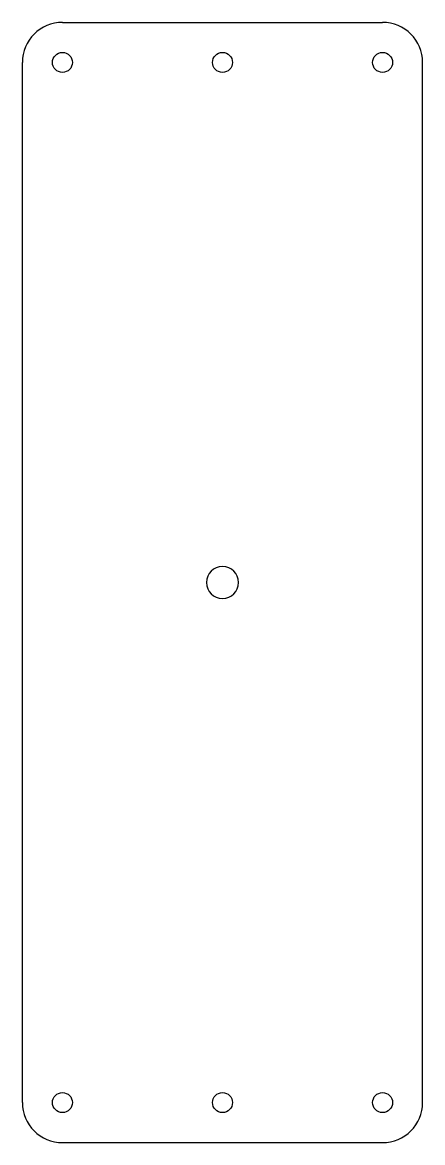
# Model space of a CAD drawing. Extents: x -50 to 50, y -140 to 140.
import ezdxf

# ---------------------------------------------------------------- set-up
doc = ezdxf.new("R2010")
doc.units = 0
doc.layers.add('VISIBLE', color=7, linetype='CONTINUOUS')

msp = doc.modelspace()

# ---------------------------------------------------------------- linework, layer by layer
at = {"layer": 'VISIBLE'}
for p, q in [((-40, 140, -105), (40, 140, -105)), ((-50, -130, -105), (-50, 130, -105)), ((50, -130, -105), (50, 130, -105)), ((-40, -140, -105), (40, -140, -105))]:
    msp.add_line(p, q, dxfattribs=at)
for centre in [(-40, 130, -105), (0, 130, -105), (40, 130, -105), (-40, -130, -105), (0, -130, -105), (40, -130, -105)]:
    msp.add_circle(centre, 2.5, dxfattribs=at)
at = {"layer": 'VISIBLE', "extrusion": (0, 0, -1)}
msp.add_circle((0, 0, 105), 4, dxfattribs=at)
at = {"layer": 'VISIBLE'}
for centre, start, end in [((-40, 130, -105), 90, 180), ((40, 130, -105), 0, 90), ((-40, -130, -105), 180, 270), ((40, -130, -105), 270, 0)]:
    msp.add_arc(centre, 10, start, end, dxfattribs=at)

doc.saveas('drawing.dxf')
